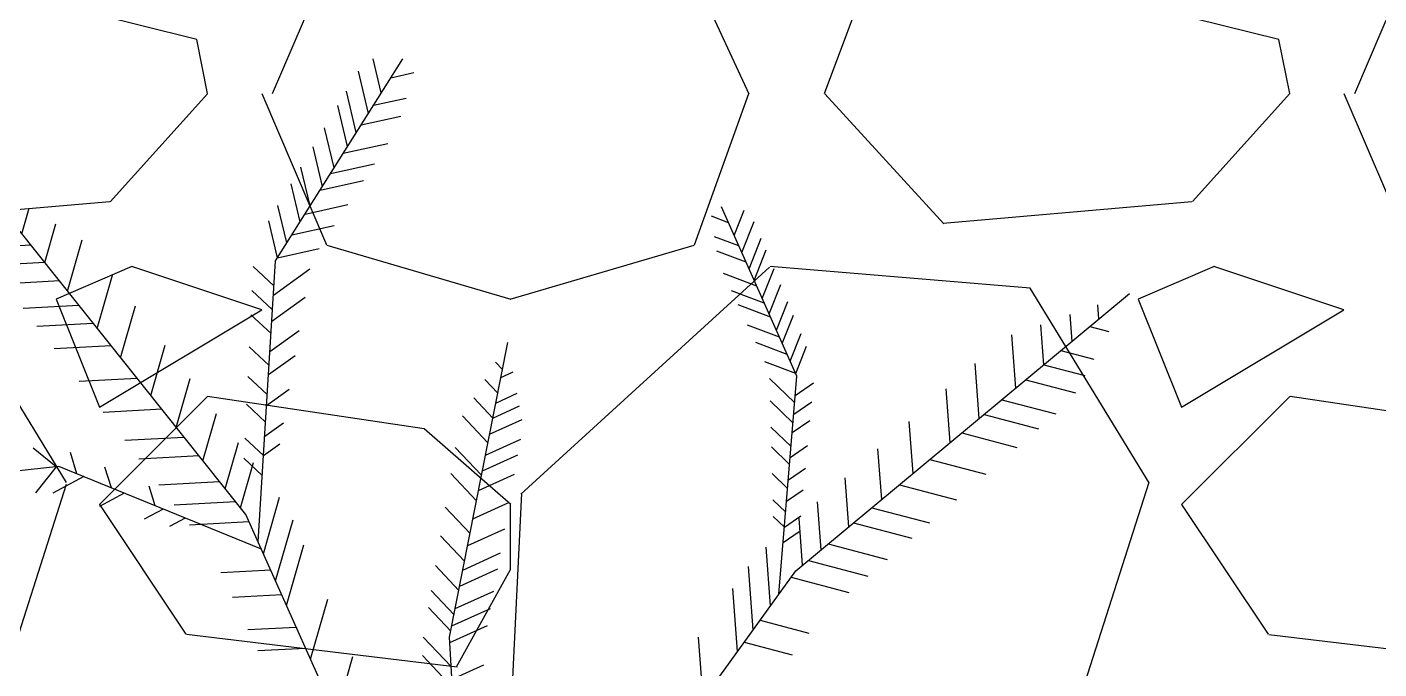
# Model space of a CAD drawing. Extents: x 58467 to 79089, y -33726 to -17391.
# Drawn here: x 76179.69 to 76211.43, y -20849.1 to -20834.02 of the extents above; entities that cross this region are included whole.
import ezdxf

# ---------------------------------------------------------------- set-up
doc = ezdxf.new("R2010")
doc.units = 0
doc.header["$LTSCALE"] = 100
doc.layers.add('BA_elev4', color=252, linetype='Continuous')
doc.layers.add('BA_env_landscp', color=84, linetype='Continuous')

# ---------------------------------------------------------------- blocks, each defined once
blk = doc.blocks.new('MAVİ SEDİR')
for p, q in [((215767.7314307584, 56640.71958985439), (215770.777155611, 56653.61116295075)), ((215764.134806667, 56646.44099517338), (215755.3884740941, 56648.36370384798)), ((215772.6321861508, 56632.92361027562), (215776.403087591, 56648.88462248348)), ((215777.2120037267, 56625.63816926973), (215780.9201642855, 56641.33361951861)), ((215770.7113657099, 56635.97919573812), (215758.3151005137, 56638.70427009665)), ((215780.5028791507, 56620.40314006557), (215784.1659565983, 56635.90776801432)), ((215775.369519441, 56628.56913984777), (215760.3880197543, 56631.86252700938)), ((215785.6210497113, 56612.26130274143), (215789.2140111496, 56627.46915218803)), ((215782.1027558251, 56617.8581026411), (215765.251068039, 56621.56261376254)), ((215790.0138235478, 56605.27340549263), (215793.546606497, 56620.22653876207)), ((215786.9327700965, 56610.17465598651), (215770.292884417, 56613.83260659309)), ((215794.6567881298, 56597.88751206026), (215798.1259651198, 56612.5714217746)), ((215790.9110757814, 56603.84608265554), (215774.4456437324, 56607.46568307298)), ((215798.4480509949, 56591.8564810239), (215801.865289852, 56606.32055333715)), ((215634.2405111075, 56586.75828481362), (215630.4671310749, 56596.3252757999)), ((215636.3680389388, 56591.55430138927), (215642.8747690324, 56594.00396858325)), ((215796.575200311, 56594.83575758767), (215780.3581471361, 56598.4007568095)), ((215803.4651080862, 56583.87549207469), (215806.8136161307, 56598.04864897767)), ((215903.6717855713, 56587.30828435443), (215900.8736631522, 56597.10719117464)), ((215631.3415444023, 56580.22323875438), (215626.6697355924, 56592.06809731299)), ((215801.5291044462, 56586.95523053004), (215785.5292861018, 56590.47247495982)), ((215806.9758078575, 56578.29077267276), (215810.2762213231, 56592.2603607014)), ((215895.0130550279, 56576.45077620862), (215890.8389467983, 56591.06832736379)), ((215628.6324235413, 56574.11615598762), (215624.0383450584, 56585.76393783197)), ((215632.4777762806, 56582.78460920607), (215641.6998303392, 56586.25654717847)), ((215886.4234850387, 56565.67999108489), (215880.8843815172, 56585.07769824111)), ((215626.6857566458, 56569.72784831888), (215622.1475320958, 56581.23401864603)), ((215629.7223168682, 56576.57306695463), (215640.8676253786, 56580.76907573817)), ((215806.9758078575, 56578.29077267276), (215791.2148342021, 56581.75551180945)), ((215900.245104547, 56583.01144003677), (215913.0794015247, 56582.32067219651)), ((215623.6581813317, 56562.90288406867), (215619.2068242311, 56574.18881151052)), ((215808.5388941439, 56564.08161494432), (215794.7242430105, 56574.06027133161)), ((215808.3167385552, 56567.66453045348), (215816.2403739873, 56575.03731196262)), ((215895.0130550279, 56576.45077620862), (215911.0397023856, 56575.58818960956)), ((215625.7393741313, 56567.59444909388), (215638.2759868352, 56572.31425895576)), ((215875.1647610891, 56551.56225334247), (215869.4297005868, 56571.64619358972)), ((215889.4722293435, 56569.50292632456), (215908.8796277655, 56568.45838086046)), ((215621.0597033267, 56557.04521988207), (215616.6829019788, 56568.14211939432)), ((215622.8822532515, 56561.15373471355), (215635.2612982972, 56565.81422317783)), ((215809.1477464405, 56554.26207203202), (215796.5741206754, 56563.34430580267)), ((215808.8790353992, 56558.59583182233), (215816.6838961054, 56565.85809586633)), ((215496.3779623513, 56555.06387845798), (215496.7813826703, 56560.49384092683)), ((215618.3132288224, 56550.85393201612), (215614.0152295556, 56561.75103749973)), ((215620.5289475261, 56555.84875439782), (215632.7782098683, 56560.46038200165)), ((215866.3086384944, 56540.45722787371), (215860.7094168896, 56560.06546602514)), ((215882.1164544036, 56560.27924325353), (215903.2013203212, 56559.14441309357)), ((215506.4907148586, 56546.65613801943), (215507.2457459458, 56556.81871603884)), ((215616.0705654091, 56545.79836905456), (215611.8369128324, 56556.53233056662)), ((215809.4377682775, 56549.58461267107), (215817.1246070793, 56556.73705973494)), ((215876.6832741583, 56553.46637403731), (215897.9651056422, 56552.32094279194)), ((215499.7752563247, 56552.23936891902), (215492.5889270631, 56550.34485278089)), ((215517.1694370718, 56537.77785047901), (215518.2957571547, 56552.93790932972)), ((215527.7628642939, 56528.97047717742), (215529.2575077468, 56549.08810009085)), ((215613.1028022172, 56539.10823732005), (215608.9543009555, 56549.62630701758)), ((215617.1784215132, 56548.29577292418), (215629.242905346, 56552.83783473289)), ((215809.8604745068, 56542.76722529982), (215798.739604387, 56550.80009855764)), ((215510.7168048827, 56543.14256760747), (215498.2885573858, 56539.86613612285)), ((215611.0261015999, 56534.42679887463), (215606.9371852095, 56544.79379766937)), ((215614.2480154842, 56541.68985422308), (215626.1508900486, 56546.17107304037)), ((215810.1862854209, 56537.51256128841), (215817.7150139302, 56544.51788994293)), ((215854.921677186, 56526.17868848013), (215849.4971135372, 56545.17528182857)), ((215869.8742591703, 56544.92829385032), (215891.4029334667, 56543.76957702513)), ((215517.1694370718, 56537.77785047901), (215501.6498382769, 56533.68645286778)), ((215541.6481313006, 56517.42626892863), (215543.1956507861, 56538.25559340789)), ((215611.0261015999, 56534.42679887463), (215622.7512904986, 56538.84112222528)), ((215721.9525532279, 56535.99283472964), (215724.5425516368, 56538.73436470383)), ((215810.3976014196, 56534.10446620802), (215800.3715586136, 56541.34651923701)), ((215611.4046538107, 56523.33505954222), (215620.9102022334, 56532.53815357126)), ((215722.543647151, 56532.99023492463), (215717.853979885, 56535.11304913862)), ((215810.8703530819, 56526.47994830593), (215818.2545850504, 56533.35082587001)), ((215845.2910982967, 56514.1025431127), (215840.0142524786, 56532.58183484156)), ((215860.0528180122, 56532.61281909995), (215881.9375426571, 56531.43493892437)), ((215524.0028796901, 56532.09652763487), (215505.2094895044, 56527.14206761769)), ((215552.5702950752, 56508.34558412218), (215554.0811604851, 56528.68155156152)), ((215611.1770506745, 56526.11278217579), (215604.2691090654, 56530.89700327082)), ((215723.7120673, 56527.05497155258), (215728.55944167, 56532.18594850037)), ((215811.1246603208, 56522.37849240468), (215802.5805837414, 56528.55008541192)), ((215533.0746803258, 56524.55423437691), (215512.6568940987, 56519.17153841296)), ((215611.7531357774, 56519.08210300397), (215604.9487437167, 56523.79460896856)), ((215612.0284359673, 56515.72227422013), (215620.6800629541, 56524.09861750125)), ((215724.4473631418, 56523.3198643814), (215716.3369157439, 56526.99112121933)), ((215725.5700542322, 56517.61689245588), (215732.8011407321, 56525.27104402468)), ((215811.5149942087, 56516.08320472348), (215818.7630577567, 56522.82738034357)), ((215539.775364945, 56518.98328650702), (215519.1668447174, 56513.55030775906)), ((215725.5700542322, 56517.61689245588), (215715.4422474199, 56522.20132265912)), ((215727.4132007203, 56508.25419886482), (215737.0089597403, 56518.41137150508)), ((215835.201612754, 56501.45095741923), (215830.0795236681, 56519.38829759228)), ((215850.7510922894, 56520.94903509611), (215872.9730263755, 56519.75300562591)), ((215566.6137158811, 56496.66988683589), (215568.0774524787, 56516.3715092259)), ((215612.3255695217, 56512.09598588001), (215605.6240706886, 56516.73723126097)), ((215612.7586410641, 56506.81067810357), (215620.4106598092, 56514.21921939869)), ((215726.7590023884, 56511.57735227062), (215714.4947790884, 56517.12884794569)), ((215811.844516812, 56510.76867875201), (215804.7677257664, 56515.8804159567)), ((215548.1728522254, 56512.00161723948), (215527.3252987596, 56506.50562268597)), ((215613.0924412907, 56502.73690100256), (215606.5287853301, 56507.28268078528)), ((215728.337401629, 56503.55950423238), (215715.0131271311, 56509.5908402933)), ((215812.2993736738, 56503.43276740103), (215806.1497186638, 56507.87481184019)), ((215812.2993736738, 56503.43276740103), (215819.3817516824, 56510.02277599869)), ((215826.7402821139, 56490.84097644228), (215821.747976442, 56508.32382056742)), ((215842.256889174, 56510.29783408518), (215864.786758107, 56509.0852309382)), ((215560.2855333321, 56501.93113655803), (215539.093194183, 56496.34424691513)), ((215578.4910085392, 56486.79510806411), (215579.9148857105, 56505.96022998883)), ((215613.3089390359, 56500.09471119432), (215620.2076319135, 56506.77389648763)), ((215729.50325127, 56497.63729835652), (215716.0545072459, 56503.72497651264)), ((215729.8290931962, 56495.98210809682), (215739.7643215834, 56506.49861124566)), ((215812.7649971582, 56495.92321243906), (215819.749020886, 56502.42170438018)), ((215836.6564217181, 56503.27519713878), (215859.3893207723, 56502.05166649978)), ((215882.8474668854, 56496.54464787032), (215885.3188259125, 56504.57588770736)), ((215890.7266138396, 56499.20259869117), (215899.371833008, 56506.23495866398)), ((215613.7932831914, 56494.18366029388), (215607.3556014349, 56498.64219434142)), ((215813.0817234965, 56467.95234253223), (215889.6294625041, 56499.32413361954)), ((215821.0122241134, 56483.6583489096), (215816.1077777813, 56500.83351332878)), ((215869.8341727737, 56491.21137023827), (215872.231675615, 56499.00259770387)), ((215889.6294625041, 56499.32413361954), (215959.3558964582, 56491.60031569041)), ((215890.7266138396, 56499.20259869117), (215898.4798486609, 56489.36117322731)), ((215571.7572548045, 56492.39354959012), (215550.2383747938, 56486.72057469982)), ((215590.9342659942, 56476.44978627194), (215592.316384398, 56495.05284295104)), ((215614.0538263786, 56491.00392946901), (215619.9328118752, 56496.69585316593)), ((215730.9643269791, 56490.21542263174), (215717.359594228, 56496.37371029341)), ((215731.7294364357, 56486.32887023254), (215741.4293420272, 56496.59628268866)), ((215828.8762657653, 56493.51936674197), (215851.8912137768, 56492.28065565718)), ((215853.2042413571, 56484.39587521571), (215855.5073620004, 56491.88038639237)), ((215880.2686092899, 56495.48774687263), (215891.9152311545, 56489.21012075549)), ((215614.4537317674, 56486.12338929662), (215608.1347636374, 56490.49970605446)), ((215614.7913346987, 56482.00320308519), (215619.6607142662, 56486.71764522253)), ((215812.3027910841, 56466.21069924315), (215806.1806725605, 56487.65010037344)), ((215864.9272551646, 56489.20035337339), (215874.3028498027, 56484.14682983259)), ((215582.2330670541, 56483.68396135341), (215560.4159945911, 56477.93237464438)), ((215601.3695369624, 56467.77390404861), (215602.7166352714, 56485.90559676527)), ((215733.0718078893, 56479.50998053156), (215719.2420742966, 56485.77011656707)), ((215734.1728460328, 56473.91699981326), (215743.5701799808, 56483.8641382386)), ((215822.8262042211, 56485.9329668454), (215846.0604811973, 56484.68245103183)), ((215850.2521564765, 56483.18601335237), (215857.4553517031, 56479.30343117474)), ((215589.1400652482, 56477.94148441809), (215567.1263860991, 56472.13806672191)), ((215608.4338912464, 56461.90060129122), (215609.7572820391, 56479.71319524777)), ((215615.2573452497, 56476.31589984143), (215609.0828242035, 56480.59217713387)), ((215615.2573452497, 56476.31589984143), (215619.4887835189, 56480.41269915668)), ((215807.7215781979, 56455.9673988599), (215801.1277807177, 56479.05859982327)), ((215817.7379535429, 56478.36337651012), (215840.2802855193, 56477.15010257692)), ((215841.8958176112, 56479.76130975522), (215847.8619986264, 56476.54548853298)), ((215615.7343864348, 56470.49397612253), (215609.6456120936, 56474.71086796883)), ((215735.0677684696, 56469.37103202548), (215721.0249402726, 56475.72762698419)), ((215736.2393717938, 56463.41959897037), (215745.3808042766, 56473.09586404896)), ((215598.7352505677, 56469.96404923726), (215576.4484458821, 56464.0886280581)), ((215620.4973029689, 56446.57908699956), (215622.1492642174, 56468.81417818617)), ((215736.8904511721, 56460.11228901862), (215722.6530280252, 56466.55696888874)), ((215803.5869250073, 56446.72257752889), (215797.0238294778, 56469.70626155457)), ((215606.1967284691, 56463.76057798268), (215583.6975339143, 56457.82916493063)), ((215627.0586259823, 56437.47624378648), (215628.8378626757, 56461.42443879003)), ((215738.4043695607, 56452.42198654677), (215747.2777066193, 56461.81447089442)), ((215612.7129328886, 56457.37872301938), (215590.8837916859, 56451.62395465512)), ((215738.0921972358, 56454.00773886978), (215723.7264721553, 56460.51049560399)), ((215809.550869525, 56460.05757781844), (215828.484156583, 56459.03854998758)), ((215632.9803754855, 56429.26071207687), (215634.7513277209, 56453.09739981875)), ((215739.7616599842, 56445.52731244941), (215725.2176981653, 56452.11074942383)), ((215740.2199985007, 56443.19907477643), (215748.868503082, 56452.35357250093)), ((215741.4491228923, 56436.95545000862), (215749.9454228708, 56445.94883818206)), ((215794.4624902623, 56426.32092228103), (215787.967148407, 56449.06733579419)), ((215805.3502430245, 56450.66524436612), (215824.0315057229, 56449.65978099642)), ((215624.4386710532, 56441.11103495534), (215606.1043923704, 56436.27760949136)), ((215741.0598797673, 56438.93270148332), (215726.3773161977, 56445.5788776138)), ((215741.7721824203, 56432.65537478282), (215727.5268834342, 56439.10361971255)), ((215799.8704414787, 56438.41275694207), (215818.2229333437, 56437.42498868403)), ((215630.4549091137, 56432.76441466474), (215612.3646812831, 56427.99532778883)), ((215646.0486098516, 56411.13051359972), (215647.8012797811, 56434.72112490272)), ((215741.2351147404, 56423.44984227997), (215751.8408695919, 56434.67610200393)), ((215796.3117070368, 56430.45565327137), (215814.450686044, 56429.47937670745)), ((215740.7824288466, 56415.69064382988), (215752.2053046609, 56427.78183134847)), ((215784.9041566649, 56404.94909682032), (215778.4797904085, 56427.44695677651)), ((215740.9631876108, 56418.78891382572), (215728.9985720949, 56424.20478971652))]:
    blk.add_line(p, q)
for points in [[(215814.3267058449, 56470.73604381009), (215807.7325038026, 56577.08704270398), (215759.6427753075, 56653.58678841157)], [(215733.4426660906, 56289.88447982464), (215818.9489951504, 56481.07118845222), (215921.2796619527, 56609.38746331527)], [(215617.3343902747, 56450.96714993951), (215610.5784897166, 56533.41776201029), (215639.0252312096, 56597.54432322936)], [(215733.4426660906, 56289.88447982464), (215610.9784500415, 56459.78505561117), (215484.7751042733, 56564.71049237395)], [(215733.4426660906, 56289.88447982464), (215741.8918497368, 56434.70651547366), (215719.9337762381, 56546.24768452357)]]:
    blk.add_lwpolyline(points)
blk = doc.blocks.new('FRN35_A_R')
at = {"layer": 'BA_elev4'}
h = blk.add_hatch(dxfattribs=at)
h.set_pattern_fill('GRAVEL', color=256, angle=90, style=0)
h.set_pattern_definition([(318.0127875, (57945.15012413157, -45787.03264115118), (228.5999999858178, -203.2000000159581), [3.4172144, -338.30483639565]), (274.969741, (57947.69012413157, -45789.31864115118), (-25.40000144697924, 304.799999879405), [5.864047199999996, -580.5404889352395]), (222.5104470999999, (57948.19812413157, -45795.16064115117), (279.3999999024596, 254.0000001072749), [4.1348152, -409.347227941]), (357.2736889999999, (57954.54812413157, -45805.06664115118), (-507.9999999973313, 25.40000005319725), [5.340045199999995, -528.6643742573793]), (22.83365418000001, (57959.88212413157, -45805.32064115118), (-304.7999999955546, -127.0000000106341), [5.236336999999996, -518.3980774534394]), (87.27368899999998, (57964.70812413158, -45803.28864115118), (-25.40000005319728, -507.9999999973313), [5.340045199999995, -528.6643742573793]), (127.69424047, (57964.96212413157, -45797.95464115118), (254.0000000190041, -330.1999999853589), [7.061936599999999, -699.1311531424701]), (162.25532837, (57960.64412413157, -45792.36664115118), (-558.7999999847885, 177.8000000477929), [6.667195199999999, -660.0525660190499]), (211.42956562, (57954.29412413157, -45790.33464115118), (-330.1999999822602, -203.2000000288312), [5.358129999999997, -530.4554569871196]), (265.2363582999999, (57949.72212413157, -45793.12864115118), (25.40000004389256, 279.3999999959952), [6.117132799999999, -299.7393695]), (312.3974378, (57949.21412413157, -45799.22464115118), (279.4000000106399, -304.7999999902466), [7.910779199999999, -783.1677251217699]), (228.81407483, (57954.80212413157, -45779.92064115118), (-152.4000000123918, -177.7999999893351), [2.700045399999999, -267.3056582434399]), (261.4692344, (57953.02412413157, -45781.95264115118), (50.79999994237343, 330.2000000088966), [5.136819799999999, -508.5463899704]), (314.9999999999999, (57952.26212413157, -45787.03264115118), (25.40000000000239, -3.552713678800501e-15), [3.5920934, -32.32893108428]), (293.19859051, (57949.21412413157, -45788.81064115118), (-50.79999999109334, 127.0000000034609), [1.934413199999999, -191.5062236889398]), (21.80140949000004, (57949.97612413157, -45790.58864115117), (-76.19999999822872, -25.40000000531496), [2.7356562, -134.0475299]), (120.96375653, (57952.51612413157, -45789.57264115118), (-50.79999999721125, 76.20000000186383), [4.443196599999997, -143.6629815290999]), (251.56505118, (57950.23012413157, -45785.76264115118), (25.39999999733753, 50.80000000132583), [3.2128714, -77.10898116828]), (106.389540334, (57949.97612413157, -45805.32064115118), (-76.20000000000243, 254.0000000000014), [4.50088, -445.58826672539]), (160.34617594, (57948.70612413158, -45801.00264115118), (279.3999999967041, -101.6000000092932), [3.7759894, -373.822156782]), (23.19859050999997, (57945.15012413157, -45785.76264115118), (-127.0000000035529, -50.79999999113262), [3.868800999999998, -189.5718358889398]), (73.61045967000004, (57948.70612413158, -45784.23864115118), (-76.19999998222859, -254.0000000053229), [4.500879999999996, -445.5882667253997]), (69.44395478000001, (57965.72412413157, -45805.32064115118), (-50.8000000000021, -126.9999999999986), [4.340351999999996, -212.6773431310599]), (24.77514060000005, (57967.24812413157, -45801.25664115118), (-279.3999999312726, -127.0000001511693), [3.636721199999999, -360.0359338071999]), (156.80140949, (57970.55012413157, -45785.50864115118), (-127.000000003193, 50.79999999202298), [3.868801, -189.57183588894]), (107.35402464, (57966.99412413158, -45783.98464115118), (101.6000000213246, -330.1999999934302), [4.257827400000001, -421.523759802]), (159.44395478, (57970.55012413157, -45797.95464115118), (126.9999999996463, -50.80000000088461), [2.170176, -214.84751913106]), (191.309932474, (57970.55012413157, -45787.03264115118), (-101.6000000000037, -25.400000000004), [1.295146, -128.21994964526]), (255.963756532, (57969.28012413158, -45787.28664115118), (25.39999999999865, 76.19999999999513), [5.236336999999999, -99.49054589068997]), (276.00900596, (57968.01012413157, -45792.36664115118), (-25.40000001329354, 253.9999999986537), [4.852669999999994, -480.4136486333697]), (33.69006753000003, (57954.80212413157, -45789.57264115118), (-50.79999999823702, -25.40000000352969), [3.6632388, -87.9177635968]), (83.15722659000001, (57957.85012413158, -45787.54064115118), (50.79999997739394, 431.8000000026568), [6.3955676, -633.1600906503099]), (150.9453959, (57958.61212413157, -45781.19064115118), (177.7999999984025, -101.6000000027969), [2.615082399999999, -258.8939231810999]), (180, (57956.32612413157, -45779.92064115118), (-25.4, -25.4), [1.524, -23.876]), (210.25643716, (57967.24812413157, -45792.87464115117), (177.800000007098, 101.5999999875716), [3.5286696, -349.3394077319999]), (138.0127875, (57964.20012413157, -45794.65264115118), (-228.599999985102, 203.2000000167534), [6.8344288, -334.8876219956499]), (90, (57959.12012413157, -45790.08064115118), (-25.4, 25.4), [6.604, -18.796]), (55.3048465, (57959.12012413157, -45783.47664115118), (177.7999998625458, 254.0000000962153), [4.016095599999998, -397.5931672413999]), (344.0546040999999, (57961.40612413157, -45780.17464115118), (101.6000000004475, -25.39999999822557), [3.6982908, -181.21650038772]), (297.64597536, (57964.96212413157, -45781.19064115118), (253.9999999663075, -482.6000000177335), [6.021450999999995, -596.1246442293794]), (265.42607874, (57967.75612413157, -45786.52464115118), (-25.39999999999478, -330.1999999999883), [6.370294599999998, -630.6584645623999])])
h.paths.add_polyline_path([(91133.19624095675, -2440.313698805418), (91293.19617665902, -2440.313698805418), (91293.19617665902, -2526.463677463558), (91133.19624095675, -2526.463677463558)])
at = {"layer": 'BA_env_landscp', "xscale": -0.06206571674849529, "yscale": 0.06206571674849529, "zscale": 0.06206571674849527, "rotation": 90}
blk.add_blockref('MAVİ SEDİR', (94769.76815154476, 10890.73716192755), dxfattribs=at)

msp = doc.modelspace()

# ---------------------------------------------------------------- block references
at = {"rotation": 270}
msp.add_blockref('FRN35_A_R', (78689.0513106211, 70418.75470608473), dxfattribs=at)

doc.saveas('drawing.dxf')
